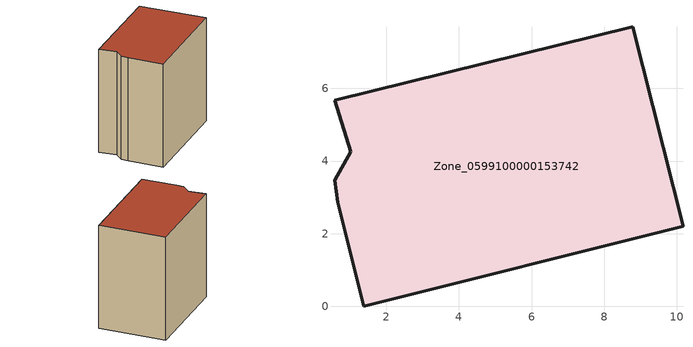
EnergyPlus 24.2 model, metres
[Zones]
Zone_0599100000153742
 floor ground (C_G): 1.02,4.25 0.57,5.67 8.79,7.7 10.17,2.2 1.38,0 0.66,2.87 0.58,3.47 z0
 wall outside (C_F): 10.17,2.2 8.79,7.7 0.57,5.67 1.02,4.25 0.58,3.47 0.66,2.87 1.38,0 10.17,2.2 z0:8.94
 roof outside (C_R): 0.57,5.67 1.02,4.25 0.58,3.47 0.66,2.87 1.38,0 10.17,2.2 8.79,7.7 z8.94
[BUILDING]
Pand.0599100000153742: North Axis=0; Terrain=City; Loads Convergence Tolerance Value=0.04; Temperature Convergence Tolerance Value=0.4; Solar Distribution=FullExterior; Maximum Number of Warmup Days=25; Minimum Number of Warmup Days=1
[Site:Location]
Rotterdam.The.Hague.AP_ZH_NLD Design_Conditions: Latitude=51.96; Longitude=4.45; Time Zone=1; Elevation=-4.5
[SITE:GROUNDTEMPERATURE:BUILDINGSURFACE]
18, 18, 18, 18, 18, 18, 18, 18, 18, 18, 18, 18
[MATERIAL] Thermal Absorptance=0.9; Solar Absorptance=0.7; Visible Absorptance=0.7
Name | Roughness | Thickness | Conductivity | Density | Specific Heat
G.TC.1975-1991 | MediumSmooth | 0.15 | 0.288461 | 540 | 1210
F.TC.1975-1991 | Rough | 0.3 | 0.230769 | 1920 | 840
R.TC.1975-1991 | MediumRough | 0.2 | 0.153846 | 1500 | 1000
[CONSTRUCTION]
C_G: G.TC.1975-1991
C_F: F.TC.1975-1991
C_R: R.TC.1975-1991
[ZONE]
Zone_0599100000153742: Type=1; Multiplier=1; Ceiling Height=Autocalculate; Volume=Autocalculate; Floor Area=autocalculate; Part of Total Floor Area=Yes
[ZONEINFILTRATION:DESIGNFLOWRATE]
Infil_Zone_0599100000153742: Zone or ZoneList or Space or SpaceList=Zone_0599100000153742; Schedule=AlwaysOn; Design Flow Rate Calculation Method=Flow/Area; Flow Rate per Floor Area=0.003; Constant Term Coefficient=1; Temperature Term Coefficient=0; Velocity Term Coefficient=0; Velocity Squared Term Coefficient=0
[HVACTEMPLATE:ZONE:IDEALLOADSAIRSYSTEM]
Zone_0599100000153742: Maximum Heating Supply Air Temperature=50; Minimum Cooling Supply Air Temperature=13; Maximum Heating Supply Air Humidity Ratio=0.0156; Minimum Cooling Supply Air Humidity Ratio=0.0077; Heating Limit=NoLimit; Cooling Limit=NoLimit; Dehumidification Control Type=ConstantSensibleHeatRatio; Cooling Sensible Heat Ratio=0.7; Dehumidification Setpoint=60; Humidification Control Type=None; Humidification Setpoint=30; Outdoor Air Method=None; Outdoor Air Flow Rate per Person=0.00944; Outdoor Air Flow Rate per Zone Floor Area=0; Outdoor Air Flow Rate per Zone=0; Demand Controlled Ventilation Type=None; Outdoor Air Economizer Type=NoEconomizer; Heat Recovery Type=None; Sensible Heat Recovery Effectiveness=0.7; Latent Heat Recovery Effectiveness=0.65
[ZONECONTROL:THERMOSTAT]
ThermostatControl_Zone_0599100000153742: Zone or ZoneList=Zone_0599100000153742; Control Type Schedule=DualSetpointControlType; Control 1=Thermostat_Zone_0599100000153742; Temperature Difference Between Cutout And Setpoint=0
[THERMOSTATSETPOINT:DUALSETPOINT]
Thermostat_Zone_0599100000153742: Heating Setpoint Temperature Schedule=HeatingSetpoint_Zone_0599100000153742; Cooling Setpoint Temperature Schedule=CoolingSetpoint_Zone_0599100000153742
[SCHEDULE:COMPACT]
HeatingSetpoint_Zone_0599100000153742: Through: 12/31, For: AllDays, Until: 24:00, 21
CoolingSetpoint_Zone_0599100000153742: Through: 12/31, For: AllDays, Until: 24:00, 24
DualSetpointControlType: Through: 12/31, For: AllDays, Until: 24:00, 4
AlwaysOn: Through: 12/31, For: AllDays, Until: 24:00, 1
